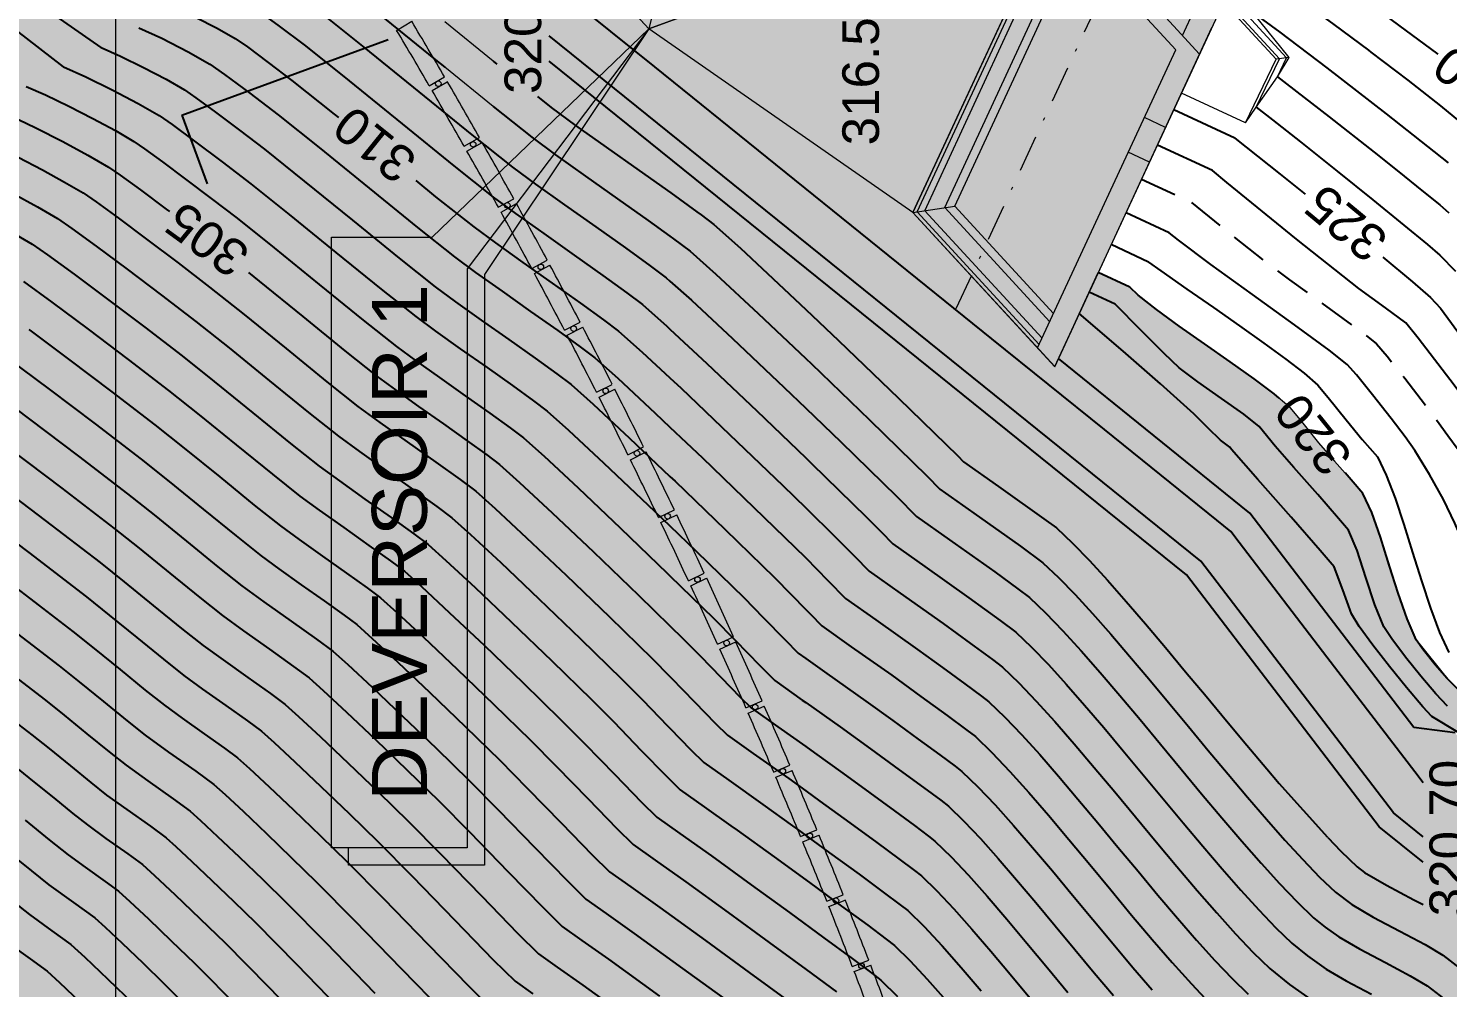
# Model space of a CAD drawing. Extents: x 62300 to 62842, y 108162 to 108787.
# Drawn here: x 62347.03 to 62395.45, y 108701.88 to 108734.6 of the extents above; entities that cross this region are included whole.
import ezdxf
from ezdxf.enums import TextEntityAlignment as Align

# ---------------------------------------------------------------- set-up
doc = ezdxf.new("R2010")
doc.units = 0
doc.header["$LTSCALE"] = 0.999985
doc.header["$MEASUREMENT"] = 0
for name, pattern in [('NASCOSTA', [9.525, 6.35, -3.175]), ('TRATTEGGIATA', [0.75, 0.5, -0.25]), ('TRATTEGGIATA2', [0.375, 0.25, -0.125]), ('TRATTOPUNTO2', [0.5, 0.25, -0.125, 0, -0.125])]:
    doc.linetypes.add(name, pattern=pattern)
for name, color, linetype in [('colore lago', 131, 'Continuous'), ('coordinate', 2, 'Continuous'), ('curve livello 1m', 2, 'Continuous'), ('curve livello 5m', 7, 'Continuous'), ('curve livello di scavo 1 m', 2, 'Continuous'), ('LIN010CO', 2, 'Continuous'), ('LIN010TR', 2, 'NASCOSTA'), ('LIN018CO', 6, 'Continuous'), ('LIN025CO', 7, 'Continuous'), ('LIN035CO', 1, 'Continuous'), ('LIN07CO', 4, 'Continuous'), ('LINCOLO-ROSSO-025', 10, 'Continuous'), ('TEXT035', 1, 'Continuous'), ('TEXT050', 3, 'Continuous'), ('TRATTCOLO-32', 255, 'Continuous')]:
    doc.layers.add(name, color=color, linetype=linetype)
doc.layers.add('Colori bordi', color=5, linetype='Continuous', plot=False)
doc.styles.add('ARIAL', font='arial.ttf')

# ---------------------------------------------------------------- blocks, each defined once
blk = doc.blocks.new('quote')
at = {"layer": 'LIN018CO'}
for p, q in [((0.0007, 0.0007), (-0.0007, -0.0007)), ((0.0007, -0.0007), (-0.0007, 0.0007))]:
    blk.add_line(p, q, dxfattribs=at)
at = {"layer": 'LIN035CO'}
for p, q in [((-0.0133, 0.0133), (-0.1061, 0.1061)), ((0.1061, 0.1061), (0.0133, 0.0133)), ((-0.0133, -0.0133), (-0.1061, -0.1061)), ((0.1061, -0.1061), (0.0133, -0.0133))]:
    blk.add_line(p, q, dxfattribs=at)
at = {"layer": 'TEXT035', "style": 'ARIAL'}
blk.add_attdef('VALORE', text='', height=0.25, dxfattribs=at).set_placement((0, 0.3299), align=Align.CENTER)
blk = doc.blocks.new('SEZ1')
at = {"layer": 'LIN07CO'}
for q in [(-0.5, 1.5), (0, 0)]:
    blk.add_line((0, 1.5), q, dxfattribs=at)
at = {"layer": 'TEXT050', "style": 'ARIAL'}
blk.add_attdef('NOME_SEZIONE', text='', height=0.4, dxfattribs=at).set_placement((-0.25, 1.1667), align=Align.MIDDLE)
blk = doc.blocks.new('CONTORNO')
at = {"layer": 'Colori bordi', "lineweight": 0, "ltscale": 2, "flags": 128}
blk.add_lwpolyline([(-69.079, 126.141), (-85.83, 120.005), (-86.105, 120.756), (-102.99, 114.571), (-98.153, 109.314), (-85.2, 114.059), (-84.427, 113.219), (-89.144, 103.05), (-84.307, 97.793), (-77.785, 111.855), (-78.51, 112.191), (-77.184, 115.052, -0.198912), (-74.368, 117.643), (-67.474, 120.163, -0.281645)], format="xyb", dxfattribs=at)
blk = doc.blocks.new('barrageflott')
at = {"layer": 'TRATTCOLO-32'}
h = blk.add_hatch(color=256, dxfattribs=at)
h.paths.add_polyline_path([(-40.677, 110.423), (-41.157, 110.064, -0.002639), (-39.854, 108.3), (-39.369, 108.655, 0.002639)])
h.paths.add_polyline_path([(-39.257, 108.501), (-39.742, 108.147, -0.002639), (-38.458, 106.369), (-37.97, 106.717, 0.002639)])
h.paths.add_polyline_path([(-37.86, 106.563), (-38.348, 106.214, -0.002639), (-37.085, 104.422), (-36.593, 104.764, 0.002639)])
h.paths.add_polyline_path([(-36.484, 104.608), (-36.977, 104.266, -0.002639), (-35.735, 102.459), (-35.238, 102.796, 0.002639)])
h.paths.add_polyline_path([(-35.131, 102.639), (-35.628, 102.302, -0.002639), (-34.406, 100.48), (-33.906, 100.812, 0.002639)])
h.paths.add_polyline_path([(-33.801, 100.653), (-34.302, 100.322, -0.002639), (-33.101, 98.487), (-32.597, 98.813, 0.002639)])
h.paths.add_polyline_path([(-32.494, 98.653), (-32.998, 98.328, -0.002639), (-31.819, 96.479), (-31.311, 96.799, 0.002639)])
h.paths.add_polyline_path([(-31.21, 96.638), (-31.718, 96.318, -0.002639), (-30.56, 94.456), (-30.048, 94.77, 0.002639)])
h.paths.add_polyline_path([(-29.949, 94.608), (-30.46, 94.294, -0.002639), (-29.324, 92.419), (-28.809, 92.727, 0.002639)])
h.paths.add_polyline_path([(-28.711, 92.564), (-29.226, 92.256, -0.002639), (-28.111, 90.367), (-27.593, 90.67, 0.002639)])
h.paths.add_polyline_path([(-27.497, 90.505), (-28.016, 90.203, -0.002639), (-26.922, 88.302), (-26.401, 88.599, 0.002639)])
h.paths.add_polyline_path([(-26.307, 88.433), (-26.829, 88.137, -0.002639), (-25.757, 86.224), (-25.232, 86.514, 0.002639)])
h.paths.add_polyline_path([(-25.14, 86.348), (-25.665, 86.058, -0.002639), (-24.616, 84.132), (-24.088, 84.416, 0.002639)])
h.paths.add_polyline_path([(-23.998, 84.249), (-24.526, 83.965, -0.002639), (-23.499, 82.027), (-22.967, 82.306, 0.002639)])
h.paths.add_polyline_path([(-22.879, 82.137), (-23.411, 81.859, -0.002639), (-22.406, 79.91), (-21.871, 80.182, 0.002639)])
h.paths.add_polyline_path([(-21.785, 80.013), (-22.32, 79.741, -0.002639), (-21.337, 77.78), (-20.799, 78.046, 0.002639)])
h.paths.add_polyline_path([(-20.715, 77.876), (-21.253, 77.61, -0.002639), (-20.293, 75.639), (-19.752, 75.898, 0.002639)])
h.paths.add_polyline_path([(-19.67, 75.727), (-20.211, 75.468, -0.002639), (-19.274, 73.485), (-18.73, 73.738, 0.002639)])
h.paths.add_polyline_path([(-16.684, 69.21), (-17.233, 68.969, -0.002639), (-16.365, 66.956), (-15.812, 67.19, 0.002639)])
h.paths.add_polyline_path([(-17.654, 71.394), (-18.201, 71.147, -0.002639), (-17.309, 69.143), (-16.76, 69.384, 0.002639)])
h.paths.add_polyline_path([(-18.65, 73.566), (-19.194, 73.313, -0.002639), (-18.279, 71.32), (-17.732, 71.567, 0.002639)])
h = blk.add_hatch(color=256, dxfattribs=at)
h.paths.add_polyline_path([(-4.689, 33.162, 0.002639), (-5.201, 35.3), (-5.784, 35.158, -0.002639), (-5.273, 33.025)])
h.paths.add_polyline_path([(-5.247, 35.485, 0.002639), (-5.784, 37.618), (-6.365, 37.468, -0.002639), (-5.829, 35.342)])
h.paths.add_polyline_path([(-5.831, 37.802, 0.002639), (-6.393, 39.929), (-6.972, 39.773, -0.002639), (-6.412, 37.652)])
h.paths.add_polyline_path([(-6.442, 40.112, 0.002639), (-7.028, 42.232), (-7.606, 42.07, -0.002639), (-7.022, 39.956)])
h.paths.add_polyline_path([(-7.08, 42.415, 0.002639), (-7.69, 44.529), (-8.266, 44.359, -0.002639), (-7.657, 42.252)])
h.paths.add_polyline_path([(-7.744, 44.711, 0.002639), (-8.378, 46.817), (-8.952, 46.641, -0.002639), (-8.319, 44.541)])
h.paths.add_polyline_path([(-8.434, 46.999, 0.002639), (-9.092, 49.097), (-9.664, 48.915, -0.002639), (-9.007, 46.822)])
h.paths.add_polyline_path([(-9.15, 49.279, 0.002639), (-9.833, 51.37), (-10.402, 51.18, -0.002639), (-9.722, 49.095)])
h.paths.add_polyline_path([(-9.893, 51.55, 0.002639), (-10.599, 53.633), (-11.166, 53.437, -0.002639), (-10.462, 51.36)])
h.paths.add_polyline_path([(-10.661, 53.813, 0.002639), (-11.392, 55.887), (-11.956, 55.685, -0.002639), (-11.228, 53.616)])
h.paths.add_polyline_path([(-11.456, 56.066, 0.002639), (-12.21, 58.133), (-12.772, 57.924, -0.002639), (-12.02, 55.864)])
h.paths.add_polyline_path([(-12.276, 58.311, 0.002639), (-13.053, 60.368), (-13.614, 60.153, -0.002639), (-12.838, 58.102)])
h.paths.add_polyline_path([(-13.122, 60.546, 0.002639), (-13.923, 62.594), (-14.481, 62.373, -0.002639), (-13.682, 60.33)])
h.paths.add_polyline_path([(-13.993, 62.771, 0.002639), (-14.818, 64.81), (-15.373, 64.582, -0.002639), (-14.551, 62.549)])
h.paths.add_polyline_path([(-14.89, 64.986, 0.002639), (-15.738, 67.015), (-16.29, 66.781, -0.002639), (-15.445, 64.758)])
at = {"layer": 'LINCOLO-ROSSO-025', "lineweight": 0}
for p, q in [((-29.226, 92.256), (-28.711, 92.564)), ((-28.111, 90.367), (-27.593, 90.67)), ((-28.016, 90.203), (-27.497, 90.505)), ((-26.922, 88.302), (-26.401, 88.599)), ((-26.829, 88.137), (-26.307, 88.433)), ((-25.757, 86.224), (-25.232, 86.514)), ((-25.665, 86.058), (-25.14, 86.348)), ((-24.616, 84.132), (-24.088, 84.416)), ((-24.526, 83.965), (-23.998, 84.249)), ((-23.499, 82.027), (-22.967, 82.306)), ((-23.411, 81.859), (-22.879, 82.137)), ((-22.406, 79.91), (-21.871, 80.182)), ((-22.32, 79.741), (-21.785, 80.013)), ((-21.337, 77.78), (-20.799, 78.046)), ((-21.253, 77.61), (-20.715, 77.876)), ((-20.293, 75.639), (-19.752, 75.898)), ((-20.211, 75.468), (-19.67, 75.727)), ((-19.274, 73.485), (-18.73, 73.738)), ((-19.194, 73.313), (-18.65, 73.566)), ((-18.279, 71.32), (-17.732, 71.567)), ((-18.201, 71.147), (-17.654, 71.394)), ((-17.309, 69.143), (-16.76, 69.384)), ((-17.233, 68.969), (-16.684, 69.21)), ((-16.365, 66.956), (-15.812, 67.19)), ((-16.29, 66.781), (-15.738, 67.015)), ((-15.445, 64.758), (-14.89, 64.986)), ((-15.373, 64.582), (-14.818, 64.81)), ((-14.551, 62.549), (-13.993, 62.771)), ((-14.481, 62.373), (-13.923, 62.594)), ((-13.682, 60.33), (-13.122, 60.546)), ((-13.614, 60.153), (-13.053, 60.368))]:
    blk.add_line(p, q, dxfattribs=at)
for centre in [(-27.804, 90.436), (-26.615, 88.368), (-25.449, 86.286), (-24.307, 84.191), (-23.189, 82.082), (-22.095, 79.962), (-21.026, 77.828), (-19.982, 75.683), (-18.962, 73.526), (-17.967, 71.357), (-16.996, 69.177), (-16.051, 66.986), (-15.131, 64.784), (-14.237, 62.572), (-13.368, 60.349)]:
    blk.add_circle(centre, 0.095, dxfattribs=at)
for radius, start, end in [(208.344, 30.25938, 30.86425), (207.744, 30.25938, 30.86425), (207.744, 29.60221, 30.20708), (208.344, 29.60221, 30.20708), (207.744, 28.94503, 29.54991), (208.344, 28.94503, 29.54991), (208.344, 28.28786, 28.89273), (207.744, 28.28786, 28.89273), (208.344, 27.63069, 28.23556), (207.744, 27.63069, 28.23556), (207.744, 26.97352, 27.57839), (208.344, 26.97352, 27.57839), (208.344, 26.31634, 26.92121), (207.744, 26.31634, 26.92121), (207.744, 25.65917, 26.26404), (208.344, 25.65917, 26.26404), (208.344, 25.002, 25.60687), (207.744, 25.002, 25.60687), (207.744, 24.34482, 24.94969), (208.344, 24.34482, 24.94969), (208.344, 23.68765, 24.29252), (207.744, 23.68765, 24.29252), (207.744, 23.03048, 23.63535), (208.344, 23.03048, 23.63535), (208.344, 22.3733, 22.97817), (207.744, 22.3733, 22.97817), (207.744, 21.71613, 22.321), (208.344, 21.71613, 22.321), (208.344, 21.05896, 21.66383), (207.744, 21.05896, 21.66383), (207.744, 20.40178, 21.00665), (208.344, 20.40178, 21.00665)]:
    blk.add_arc((-207.55, -14.318), radius, start, end, dxfattribs=at)

msp = doc.modelspace()

# ---------------------------------------------------------------- hatches: boundary and pattern name
at = {"layer": 'colore lago', "linetype": 'Continuous', "lineweight": 0}
msp.add_hatch(color=256, dxfattribs=at).paths.add_polyline_path([(62395.432, 108712.426), (62396.026, 108711.854), (62396.545, 108710.804), (62395.703, 108710.571), (62400.102, 108704.942), (62413.395, 108708.628), (62414.097, 108707.729), (62408.577, 108697.972), (62412.975, 108692.343), (62413.775, 108693.757), (62413.775, 108692.195), (62414.821, 108690.222), (62415.316, 108689.288), (62415.726, 108688.514), (62415.989, 108688.018), (62416.308, 108687.414), (62417.091, 108686.877), (62417.986, 108686.309), (62418.762, 108685.857), (62419.277, 108685.61), (62419.98, 108685.523), (62420.747, 108685.436), (62421.269, 108685.254), (62422.042, 108684.935), (62422.834, 108684.575), (62423.302, 108684.318), (62424.281, 108683.305), (62425.656, 108681.875), (62426.449, 108681.066), (62427.156, 108680.351), (62427.673, 108679.833), (62427.895, 108679.62), (62428.432, 108679.384), (62429.04, 108678.92), (62429.869, 108678.212), (62430.484, 108677.629), (62430.843, 108677.243), (62431.218, 108676.364), (62431.557, 108675.296), (62431.913, 108674.527), (62432.355, 108674.247), (62432.858, 108673.942), (62433.455, 108673.231), (62434.097, 108672.326), (62434.701, 108671.601), (62435.197, 108671.28), (62435.685, 108671.01), (62436.144, 108670.755), (62436.707, 108670.388), (62437.492, 108669.855), (62438.358, 108669.253), (62439.162, 108668.678), (62440.078, 108667.996), (62441.13, 108667.19), (62442.002, 108666.501), (62442.908, 108665.758), (62443.789, 108665.021), (62444.562, 108664.359), (62445.144, 108663.844), (62445.453, 108663.547), (62446.014, 108662.665), (62446.501, 108661.941), (62447.153, 108661.7), (62448.876, 108661.081), (62447.183, 108652.749), (62446.943, 108651.566), (62441.595, 108652.495), (62436.09, 108653.04), (62430.527, 108653.236), (62424.984, 108653.069), (62419.433, 108652.547), (62413.953, 108651.637), (62408.529, 108650.359), (62403.21, 108648.764), (62398.021, 108646.797), (62392.955, 108644.487), (62388.067, 108641.873), (62383.347, 108638.914), (62379.143, 108635.919), (62374.987, 108632.528), (62370.912, 108628.752), (62367.864, 108625.55), (62364.577, 108621.72), (62361.992, 108618.302), (62358.884, 108613.699), (62356.087, 108608.883), (62353.615, 108603.924), (62351.491, 108598.79), (62349.698, 108593.52), (62348.257, 108588.148), (62347.162, 108582.699), (62346.433, 108577.206), (62346.076, 108571.827), (62346.067, 108566.27), (62346.414, 108560.708), (62347.156, 108555.214), (62348.241, 108549.757), (62349.108, 108546.543), (62347.868, 108543.897), (62343.805, 108542.34), (62343.071, 108542.931), (62342.215, 108543.399), (62341.494, 108543.605), (62340.731, 108543.397), (62339.788, 108542.895), (62338.814, 108542.367), (62337.958, 108542.081), (62337.463, 108542.167), (62336.538, 108542.374), (62334.253, 108542.969), (62331.322, 108543.785), (62328.139, 108544.685), (62325.098, 108545.533), (62322.593, 108546.195), (62321.848, 108546.361), (62320.984, 108546.545), (62320.474, 108546.666), (62319.859, 108546.963), (62319.103, 108547.335), (62317.961, 108547.824), (62316.581, 108548.386), (62315.066, 108548.989), (62313.523, 108549.599), (62312.055, 108550.183), (62310.769, 108550.711), (62309.769, 108551.147), (62309.112, 108551.475), (62308.074, 108552.131), (62305.134, 108553.829), (62301.974, 108555.846), (62300, 108557.145), (62300, 108746.101), (62331.882, 108763.679), (62334.507, 108761.512), (62338.392, 108758.6), (62343.084, 108755.721), (62348.103, 108752.427), (62352.959, 108748.821), (62356.982, 108746.672), (62363.411, 108741.712), (62364.524, 108741.192), (62365.637, 108740.673), (62364.74, 108740.344), (62363.36, 108739.839), (62368.197, 108734.582), (62381.151, 108739.327), (62381.923, 108738.487), (62377.207, 108728.317), (62382.044, 108723.06), (62383.531, 108726.268), (62384.61, 108725.772), (62384.891, 108725.5), (62385.513, 108725.007), (62386.29, 108724.44), (62387.153, 108723.834), (62388.028, 108723.224), (62388.845, 108722.646), (62389.533, 108722.136), (62390.019, 108721.728), (62390.461, 108721.189), (62391.046, 108720.467), (62391.593, 108719.84), (62392.228, 108719.121), (62392.561, 108718.731), (62392.862, 108718.087), (62393.16, 108717.245), (62393.758, 108715.335), (62394.064, 108714.455), (62394.378, 108713.747)])
at = {"layer": 'LIN018CO', "linetype": 'Continuous', "lineweight": 0}
msp.add_hatch(color=256, dxfattribs=at).paths.add_polyline_path([(62362.588, 108726.2), (62368.197, 108734.582), (62362.005, 108726.396), (62362.005, 108706.646), (62357.953, 108706.646), (62357.953, 108706.063), (62362.588, 108706.063)])
at = {"layer": 'LINCOLO-ROSSO-025', "linetype": 'Continuous', "lineweight": 0}
msp.add_hatch(color=256, dxfattribs=at).paths.add_polyline_path([(62414.455, 108753.368, 0.119368), (62397.272, 108751.409), (62380.52, 108745.273), (62380.245, 108746.024), (62363.36, 108739.839), (62368.197, 108734.582), (62381.151, 108739.327), (62381.923, 108738.487), (62377.207, 108728.317), (62382.044, 108723.06), (62388.566, 108737.123), (62387.84, 108737.459), (62389.167, 108740.32, -0.199261), (62391.989, 108742.913), (62398.877, 108745.431, -0.122973), (62413.579, 108747.269)])
at = {"layer": 'TRATTCOLO-32', "linetype": 'Continuous', "lineweight": 0}
msp.add_hatch(color=256, dxfattribs=at).paths.add_polyline_path([(62362.005, 108726.396), (62368.197, 108734.582), (62360.81, 108727.482), (62357.37, 108727.482), (62357.37, 108706.646), (62362.005, 108706.646)])

# ---------------------------------------------------------------- linework, layer by layer
at = {"layer": 'Colori bordi', "linetype": 'Continuous', "lineweight": 0, "flags": 128}
for points in [[(62363.36, 108739.839), (62368.197, 108734.582), (62381.151, 108739.327)], [(62381.923, 108738.487), (62377.207, 108728.317), (62382.044, 108723.06), (62383.531, 108726.268), (62384.61, 108725.772), (62384.891, 108725.5), (62385.513, 108725.007), (62386.29, 108724.44), (62387.153, 108723.834), (62388.028, 108723.224), (62388.845, 108722.646), (62389.533, 108722.136), (62390.019, 108721.728), (62390.019, 108721.728), (62390.461, 108721.189), (62391.046, 108720.467), (62391.593, 108719.84), (62392.228, 108719.121), (62392.561, 108718.731), (62392.862, 108718.087), (62393.16, 108717.245), (62393.758, 108715.335), (62394.064, 108714.455), (62394.378, 108713.747), (62395.432, 108712.426), (62396.026, 108711.854)]]:
    msp.add_lwpolyline(points, dxfattribs=at)
at = {"layer": 'coordinate', "linetype": 'Continuous', "lineweight": 0}
msp.add_line((62350, 108778.484), (62350, 108403.974), dxfattribs=at)
at = {"layer": 'curve livello 1m', "linetype": 'Continuous', "lineweight": 0}
for p, q in [((62362.886, 108733.485), (62361.235, 108734.827)), ((62362.886, 108731.932), (62361.235, 108733.272))]:
    msp.add_line(p, q, dxfattribs=at)
at = {"layer": 'curve livello 1m'}
for p, q in [((62387.425, 108729.748), (62385.549, 108730.618)), ((62385.951, 108727.622), (62384.477, 108728.306)), ((62385.249, 108726.63), (62383.974, 108727.222)), ((62384.105, 108725.188), (62383.221, 108725.598)), ((62394.299, 108710.759), (62388.704, 108718.068)), ((62395.703, 108710.571), (62394.299, 108710.759)), ((62395.799, 108710.597), (62394.909, 108711.129)), ((62391.357, 108707.004), (62389.706, 108708.842))]:
    msp.add_line(p, q, dxfattribs=at)
at = {"layer": 'curve livello 1m', "flags": 128}
for points in [[(62349.518, 108733.95), (62346.441, 108736.096), (62342.931, 108738.784), (62338.599, 108741.621), (62332.774, 108745.429), (62327.995, 108748.266), (62323.216, 108751.252), (62321.05, 108753.193), (62317.591, 108755.8)], [(62348.236, 108733.285), (62343.827, 108736.693), (62340.616, 108738.485), (62336.658, 108740.949), (62331.804, 108744.159), (62325.755, 108748.116), (62321.498, 108750.655), (62318.585, 108753.119), (62316.074, 108754.964)], [(62386.579, 108737.858), (62386.872, 108737.691), (62389.034, 108736.48), (62389.728, 108736.035), (62390.43, 108735.557), (62390.43, 108735.557), (62391.566, 108734.732), (62392.745, 108733.851)], [(62355.93, 108737.277), (62356.69, 108736.889), (62357.418, 108736.347), (62359.004, 108735.086), (62360.919, 108733.528), (62361.235, 108733.272)], [(62354.647, 108736.612), (62355.245, 108736.33), (62355.824, 108736.012), (62355.824, 108736.012), (62356.259, 108735.698), (62356.952, 108735.173), (62356.952, 108735.173), (62358.492, 108733.947), (62360.353, 108732.434), (62362.162, 108730.963), (62363.55, 108729.865), (62363.55, 108729.865), (62364.335, 108729.286), (62365.323, 108728.581), (62366.388, 108727.829), (62367.405, 108727.11), (62368.248, 108726.504), (62368.793, 108726.089), (62368.793, 108726.089), (62368.917, 108725.978)], [(62353.365, 108735.946), (62354.174, 108735.565), (62354.958, 108735.134), (62354.958, 108735.134), (62355.547, 108734.709), (62356.485, 108733.998), (62356.485, 108733.998), (62357.98, 108732.808), (62359.787, 108731.339), (62361.544, 108729.911), (62362.89, 108728.846), (62362.89, 108728.846), (62363.653, 108728.283), (62364.612, 108727.599), (62365.646, 108726.869), (62366.633, 108726.171), (62367.452, 108725.582), (62367.98, 108725.179), (62367.98, 108725.179), (62368.812, 108724.44), (62368.917, 108724.342)], [(62388.807, 108735.141), (62388.843, 108735.119), (62388.843, 108735.119), (62389.723, 108734.475), (62391.328, 108733.251), (62393.347, 108731.685), (62395.471, 108730.018)], [(62350.8, 108734.615), (62351.581, 108734.26), (62352.479, 108733.802), (62353.226, 108733.378), (62353.226, 108733.378), (62353.722, 108733.028), (62354.583, 108732.388), (62355.551, 108731.649), (62355.551, 108731.649), (62356.956, 108730.531), (62358.654, 108729.15), (62360.306, 108727.808), (62361.572, 108726.806), (62361.572, 108726.806), (62362.289, 108726.278), (62363.19, 108725.634), (62364.162, 108724.948), (62365.09, 108724.292), (62365.859, 108723.738), (62366.356, 108723.36), (62366.356, 108723.36), (62367.137, 108722.665), (62368.417, 108721.474), (62368.917, 108721)], [(62349.518, 108733.95), (62350.179, 108733.655), (62350.962, 108733.27), (62351.733, 108732.863), (62352.36, 108732.501), (62352.36, 108732.501), (62352.744, 108732.234), (62353.411, 108731.744), (62354.233, 108731.126), (62355.084, 108730.475), (62355.084, 108730.475), (62356.444, 108729.392), (62358.088, 108728.055), (62359.687, 108726.756), (62360.912, 108725.786), (62360.912, 108725.786), (62361.606, 108725.275), (62362.479, 108724.652), (62363.42, 108723.988), (62364.318, 108723.353), (62365.063, 108722.817), (62365.544, 108722.45), (62365.544, 108722.45), (62366.3, 108721.778), (62367.539, 108720.625), (62368.917, 108719.318)], [(62362.886, 108733.485), (62363.011, 108733.383)], [(62392.745, 108733.851), (62392.83, 108733.788), (62394.088, 108732.827), (62395.204, 108731.952), (62396.045, 108731.267)], [(62348.236, 108733.285), (62348.994, 108732.947), (62349.891, 108732.505), (62350.775, 108732.038), (62351.494, 108731.623), (62351.494, 108731.623), (62351.934, 108731.317), (62352.699, 108730.755), (62353.642, 108730.046), (62354.617, 108729.3), (62354.617, 108729.3), (62355.933, 108728.253), (62357.522, 108726.96), (62359.068, 108725.704), (62360.253, 108724.767), (62360.253, 108724.767), (62360.924, 108724.272), (62361.768, 108723.67), (62362.678, 108723.027), (62363.546, 108722.413), (62364.266, 108721.895), (62364.731, 108721.541), (62364.731, 108721.541), (62365.463, 108720.89), (62366.661, 108719.775), (62368.166, 108718.349), (62368.917, 108717.627)], [(62389.641, 108732.947), (62389.947, 108732.713), (62391.41, 108731.579), (62392.948, 108730.372), (62392.948, 108730.372), (62393.785, 108729.706), (62394.568, 108729.074), (62395.178, 108728.575), (62395.494, 108728.305)], [(62346.954, 108732.619), (62347.619, 108732.327), (62348.407, 108731.948), (62349.23, 108731.528), (62350, 108731.112), (62350.628, 108730.745), (62350.628, 108730.745), (62350.99, 108730.496), (62351.608, 108730.046), (62352.397, 108729.46), (62353.273, 108728.798), (62354.15, 108728.125), (62354.15, 108728.125), (62355.421, 108727.114), (62356.956, 108725.866), (62358.449, 108724.652), (62359.594, 108723.747), (62359.594, 108723.747), (62360.242, 108723.269), (62361.057, 108722.687), (62361.936, 108722.067), (62362.774, 108721.474), (62363.47, 108720.973), (62363.919, 108720.631), (62363.919, 108720.631), (62364.625, 108720.003), (62365.783, 108718.926), (62367.236, 108717.548), (62368.829, 108716.017), (62368.917, 108715.932)], [(62364.406, 108732.27), (62364.868, 108731.905), (62364.868, 108731.905), (62365.7, 108731.292), (62366.746, 108730.546), (62367.873, 108729.75), (62368.949, 108728.989), (62369.841, 108728.347), (62369.98, 108728.241)], [(62362.886, 108731.932), (62364.209, 108730.885), (62364.209, 108730.885), (62365.018, 108730.289), (62366.034, 108729.563), (62367.131, 108728.79), (62368.177, 108728.05), (62368.917, 108727.517)], [(62388.914, 108731.906), (62389.472, 108731.474), (62390.425, 108730.726), (62390.425, 108730.726), (62391.677, 108729.731), (62392.893, 108728.754), (62393.958, 108727.889), (62394.759, 108727.228), (62395.181, 108726.865), (62395.181, 108726.865), (62395.717, 108726.316)], [(62346.679, 108730.21), (62347.509, 108729.777), (62348.269, 108729.359), (62348.896, 108728.99), (62348.896, 108728.99), (62349.34, 108728.684), (62350.098, 108728.133), (62351.066, 108727.413), (62352.14, 108726.602), (62353.216, 108725.776), (62353.216, 108725.776), (62354.397, 108724.837), (62355.824, 108723.676), (62357.211, 108722.549), (62358.275, 108721.707), (62358.275, 108721.707), (62359.019, 108721.161), (62359.96, 108720.493), (62360.93, 108719.809), (62361.763, 108719.213), (62362.295, 108718.812), (62362.295, 108718.812), (62362.951, 108718.228), (62364.027, 108717.227), (62365.377, 108715.947), (62366.857, 108714.524), (62368.323, 108713.097), (62368.323, 108713.097), (62368.917, 108712.496)], [(62399.518, 108716.902), (62399.507, 108716.92), (62399.015, 108717.766), (62398.677, 108718.319), (62397.988, 108719.304), (62396.921, 108720.763), (62395.673, 108722.43), (62394.443, 108724.036), (62394.024, 108724.551), (62393.328, 108725.067), (62392.422, 108725.73), (62390.297, 108727.408), (62387.915, 108729.339), (62387.425, 108729.748)], [(62346.515, 108728.972), (62347.345, 108728.516), (62348.03, 108728.112), (62348.03, 108728.112), (62348.515, 108727.778), (62349.343, 108727.176), (62350.401, 108726.389), (62351.574, 108725.503), (62352.749, 108724.602), (62352.749, 108724.602), (62353.885, 108723.698), (62355.258, 108722.582), (62356.592, 108721.497), (62357.616, 108720.688), (62357.616, 108720.688), (62358.332, 108720.162), (62359.236, 108719.519), (62360.169, 108718.861), (62360.971, 108718.288), (62361.482, 108717.902), (62361.482, 108717.902), (62362.114, 108717.341), (62363.149, 108716.378), (62364.447, 108715.146), (62365.871, 108713.778), (62367.281, 108712.404), (62367.281, 108712.404), (62367.983, 108711.696), (62368.851, 108710.801), (62368.917, 108710.733)], [(62369.98, 108728.241), (62370.417, 108727.908), (62370.417, 108727.908), (62371.323, 108727.102), (62372.808, 108725.721), (62373.552, 108725.015)], [(62346.421, 108727.672), (62347.163, 108727.234), (62347.163, 108727.234), (62347.69, 108726.872), (62348.589, 108726.219), (62349.735, 108725.366), (62351.007, 108724.405), (62352.282, 108723.427), (62352.282, 108723.427), (62353.373, 108722.559), (62354.692, 108721.487), (62355.974, 108720.445), (62356.956, 108719.668), (62356.956, 108719.668), (62357.644, 108719.163), (62358.513, 108718.546), (62359.409, 108717.913), (62360.179, 108717.363), (62360.67, 108716.993), (62360.67, 108716.993), (62361.277, 108716.453), (62362.27, 108715.529), (62363.518, 108714.346), (62364.886, 108713.031), (62366.24, 108711.712), (62366.24, 108711.712), (62367, 108710.943), (62367.942, 108709.973), (62368.791, 108709.102), (62368.917, 108708.977)], [(62396.416, 108716.042), (62396.135, 108716.7), (62395.69, 108717.718), (62395.307, 108718.531), (62394.833, 108719.384), (62394.335, 108720.199), (62394, 108720.666), (62393.527, 108721.291), (62392.891, 108722.096), (62392.334, 108722.781), (62392.022, 108723.139), (62391.403, 108723.624), (62390.228, 108724.482), (62388.787, 108725.522), (62387.371, 108726.549), (62386.269, 108727.371), (62385.951, 108727.622)], [(62368.917, 108727.517), (62369.045, 108727.425), (62369.605, 108726.998), (62369.605, 108726.998), (62370.486, 108726.215), (62371.93, 108724.871), (62373.552, 108723.334)], [(62385.249, 108726.63), (62385.666, 108726.33), (62386.552, 108725.707), (62387.457, 108725.077), (62388.346, 108724.456), (62389.183, 108723.864), (62389.931, 108723.318), (62390.556, 108722.835), (62391.021, 108722.433), (62391.021, 108722.433), (62391.372, 108722.011), (62391.989, 108721.243), (62392.528, 108720.582), (62392.528, 108720.582), (62393.052, 108719.982), (62393.355, 108719.365), (62393.655, 108718.581), (62393.954, 108717.683), (62394.253, 108716.722), (62394.554, 108715.751), (62394.859, 108714.824), (62395.169, 108713.992), (62395.485, 108713.308)], [(62346.865, 108725.966), (62347.834, 108725.262), (62349.07, 108724.343), (62350.441, 108723.307), (62351.815, 108722.253), (62351.815, 108722.253), (62352.862, 108721.42), (62354.125, 108720.392), (62355.355, 108719.394), (62356.297, 108718.648), (62356.297, 108718.648), (62356.956, 108718.164), (62357.789, 108717.572), (62358.649, 108716.966), (62359.387, 108716.438), (62359.858, 108716.083), (62359.858, 108716.083), (62360.439, 108715.566), (62361.392, 108714.679), (62362.588, 108713.545), (62363.9, 108712.285), (62365.198, 108711.02), (62365.198, 108711.02), (62366.018, 108710.191), (62367.033, 108709.146), (62367.948, 108708.206), (62368.466, 108707.695), (62368.466, 108707.695), (62369.253, 108707.136), (62370.334, 108706.371), (62371.689, 108705.391), (62372.994, 108704.442), (62374.17, 108703.583), (62375.135, 108702.873), (62375.81, 108702.37), (62376.114, 108702.133), (62376.114, 108702.133), (62376.683, 108701.575)], [(62368.917, 108725.978), (62369.649, 108725.327), (62371.052, 108724.022), (62372.813, 108722.352), (62373.552, 108721.642)], [(62373.552, 108725.015), (62374.672, 108723.953), (62376.715, 108721.99), (62378.738, 108720.019), (62378.738, 108720.019), (62378.935, 108719.818), (62380.123, 108718.974), (62381.754, 108717.819), (62381.754, 108717.819), (62382.106, 108717.562), (62382.648, 108717.043), (62383.229, 108716.445), (62383.841, 108715.779), (62384.481, 108715.056), (62385.143, 108714.287), (62385.822, 108713.484), (62386.511, 108712.657), (62387.207, 108711.818), (62387.904, 108710.978), (62388.596, 108710.148), (62389.279, 108709.339), (62389.706, 108708.842)], [(62394.909, 108711.129), (62394.607, 108711.462), (62394.043, 108712.115), (62393.464, 108712.831), (62392.899, 108713.567), (62392.436, 108714.204), (62392.164, 108714.625), (62391.868, 108715.446), (62391.579, 108716.229), (62391.104, 108716.795), (62390.108, 108717.925), (62388.973, 108719.209), (62388.081, 108720.237), (62388.017, 108720.316), (62387.697, 108720.551), (62387.275, 108720.967), (62386.79, 108721.448), (62385.658, 108722.472), (62384.379, 108723.595), (62382.884, 108724.872)], [(62395.443, 108711.484), (62395.051, 108711.907), (62394.53, 108712.504), (62394.012, 108713.151), (62393.546, 108713.774), (62393.271, 108714.186), (62392.962, 108714.934), (62392.663, 108715.871), (62392.367, 108716.789), (62392.07, 108717.48), (62391.73, 108717.886), (62391.016, 108718.696), (62390.203, 108719.616), (62389.564, 108720.352), (62389.018, 108721.022), (62388.494, 108721.438), (62387.729, 108721.978), (62386.929, 108722.54), (62386.294, 108723.026), (62385.778, 108723.512), (62384.978, 108724.31), (62384.105, 108725.188)], [(62368.917, 108724.342), (62370.174, 108723.173), (62371.884, 108721.551), (62373.552, 108719.948)], [(62346.324, 108723.348), (62347.739, 108722.296), (62349.308, 108721.11), (62350.882, 108719.904), (62350.882, 108719.904), (62351.838, 108719.143), (62352.993, 108718.203), (62354.117, 108717.29), (62354.978, 108716.609), (62354.978, 108716.609), (62355.581, 108716.166), (62356.343, 108715.625), (62357.128, 108715.071), (62357.803, 108714.589), (62358.233, 108714.264), (62358.233, 108714.264), (62358.765, 108713.791), (62359.636, 108712.981), (62360.729, 108711.944), (62361.928, 108710.792), (62363.115, 108709.636), (62363.115, 108709.636), (62364.053, 108708.687), (62365.216, 108707.49), (62366.263, 108706.415), (62366.855, 108705.83), (62366.855, 108705.83), (62367.581, 108705.314), (62368.577, 108704.609), (62368.577, 108704.609), (62370.128, 108703.488), (62371.622, 108702.402), (62372.967, 108701.419)], [(62373.552, 108723.334), (62373.743, 108723.153), (62375.73, 108721.243), (62377.697, 108719.326), (62377.697, 108719.326), (62378.13, 108718.886), (62379.287, 108718.063), (62380.876, 108716.939), (62380.876, 108716.939), (62381.645, 108716.375), (62382.173, 108715.87), (62382.737, 108715.289), (62383.333, 108714.641), (62383.955, 108713.938), (62384.599, 108713.19), (62385.258, 108712.409), (62385.929, 108711.605), (62386.606, 108710.789), (62387.283, 108709.972), (62387.957, 108709.165), (62388.62, 108708.378), (62389.269, 108707.623), (62389.899, 108706.91), (62390.504, 108706.25), (62391.078, 108705.654), (62391.618, 108705.133), (62391.618, 108705.133), (62392.178, 108704.712), (62392.905, 108704.29), (62393.816, 108703.808), (62394.684, 108703.347), (62395.281, 108702.987), (62395.281, 108702.987), (62395.885, 108702.523)], [(62388.704, 108718.068), (62382.171, 108723.335)], [(62345.569, 108722.391), (62347.073, 108721.273), (62348.742, 108720.012), (62350.415, 108718.729), (62350.415, 108718.729), (62351.326, 108718.004), (62352.427, 108717.108), (62353.498, 108716.238), (62354.319, 108715.589), (62354.319, 108715.589), (62355.066, 108715.044), (62355.999, 108714.384), (62356.867, 108713.768), (62357.421, 108713.354), (62357.421, 108713.354), (62357.928, 108712.904), (62358.758, 108712.131), (62359.8, 108711.143), (62360.942, 108710.045), (62362.073, 108708.943), (62362.073, 108708.943), (62363.071, 108707.935), (62364.307, 108706.662), (62365.42, 108705.519), (62366.05, 108704.898), (62366.05, 108704.898), (62366.745, 108704.404), (62367.699, 108703.729), (62367.699, 108703.729), (62369.347, 108702.537), (62370.935, 108701.382)], [(62373.552, 108721.642), (62374.744, 108720.497), (62376.655, 108718.634), (62376.655, 108718.634), (62377.325, 108717.953), (62378.45, 108717.153), (62379.997, 108716.058), (62379.997, 108716.058), (62380.785, 108715.486), (62381.184, 108715.188), (62381.184, 108715.188), (62381.732, 108714.662), (62382.321, 108714.052), (62382.943, 108713.371), (62383.594, 108712.63), (62384.266, 108711.844), (62384.955, 108711.024), (62385.653, 108710.184), (62386.356, 108709.337), (62387.056, 108708.494), (62387.748, 108707.67), (62388.426, 108706.876), (62389.084, 108706.126), (62389.715, 108705.432), (62390.314, 108704.808), (62390.874, 108704.265), (62390.874, 108704.265), (62391.267, 108703.948), (62391.74, 108703.613), (62391.74, 108703.613), (62392.447, 108703.204), (62393.332, 108702.736), (62394.175, 108702.287), (62394.755, 108701.937), (62394.755, 108701.937), (62395.342, 108701.487)], [(62368.917, 108721), (62370.025, 108719.95), (62371.786, 108718.257), (62373.531, 108716.558), (62373.531, 108716.558), (62373.552, 108716.536)], [(62346.408, 108720.249), (62348.176, 108718.914), (62349.948, 108717.555), (62349.948, 108717.555), (62350.814, 108716.865), (62351.861, 108716.014), (62352.879, 108715.187), (62353.659, 108714.569), (62353.659, 108714.569), (62354.37, 108714.051), (62355.256, 108713.424), (62356.082, 108712.838), (62356.609, 108712.445), (62356.609, 108712.445), (62357.09, 108712.016), (62357.88, 108711.282), (62358.87, 108710.343), (62359.956, 108709.299), (62361.032, 108708.251), (62361.032, 108708.251), (62362.089, 108707.183), (62363.398, 108705.835), (62364.577, 108704.623), (62365.245, 108703.965), (62365.245, 108703.965), (62365.908, 108703.493), (62366.82, 108702.848), (62366.82, 108702.848), (62368.567, 108701.585)], [(62373.552, 108719.948), (62373.758, 108719.75), (62375.614, 108717.942), (62375.614, 108717.942), (62376.122, 108717.423), (62376.519, 108717.021), (62376.519, 108717.021), (62377.614, 108716.242), (62379.119, 108715.177), (62379.119, 108715.177), (62380.183, 108714.404), (62380.723, 108714.001), (62380.723, 108714.001), (62381.255, 108713.491), (62381.827, 108712.899), (62382.431, 108712.237), (62383.062, 108711.518), (62383.715, 108710.755), (62384.384, 108709.959), (62385.062, 108709.143), (62385.744, 108708.321), (62386.424, 108707.503), (62387.096, 108706.702), (62387.754, 108705.932), (62388.392, 108705.204), (62389.005, 108704.53), (62389.587, 108703.923), (62390.131, 108703.397), (62390.131, 108703.397), (62390.663, 108702.968), (62391.303, 108702.515), (62391.303, 108702.515), (62391.989, 108702.117), (62392.848, 108701.663)], [(62345.742, 108719.226), (62347.609, 108717.815), (62349.481, 108716.38), (62349.481, 108716.38), (62350.302, 108715.726), (62351.295, 108714.919), (62352.26, 108714.135), (62353, 108713.549), (62353, 108713.549), (62353.673, 108713.058), (62354.514, 108712.463), (62355.297, 108711.908), (62355.797, 108711.535), (62355.797, 108711.535), (62356.253, 108711.129), (62357.002, 108710.433), (62357.941, 108709.542), (62358.971, 108708.552), (62359.99, 108707.559), (62359.99, 108707.559), (62361.107, 108706.431), (62362.489, 108705.007), (62363.734, 108703.728), (62364.439, 108703.033), (62364.439, 108703.033), (62365.072, 108702.583), (62365.942, 108701.967), (62365.942, 108701.967), (62367.786, 108700.634)], [(62368.917, 108719.318), (62369.095, 108719.15), (62370.8, 108717.51), (62372.489, 108715.865), (62372.489, 108715.865), (62373.058, 108715.288), (62373.552, 108714.779)], [(62368.917, 108717.627), (62369.815, 108716.764), (62371.447, 108715.173), (62371.447, 108715.173), (62372.099, 108714.511), (62372.849, 108713.739), (62373.298, 108713.291), (62373.298, 108713.291), (62373.552, 108713.11)], [(62373.552, 108716.536), (62374.305, 108715.767), (62374.909, 108715.156), (62374.909, 108715.156), (62375.942, 108714.421), (62377.362, 108713.416), (62377.362, 108713.416), (62378.214, 108712.799), (62378.981, 108712.24), (62379.548, 108711.821), (62379.802, 108711.628), (62379.802, 108711.628), (62380.339, 108711.11), (62380.918, 108710.506), (62381.532, 108709.829), (62382.174, 108709.092), (62382.837, 108708.312), (62383.515, 108707.501), (62384.2, 108706.675), (62384.886, 108705.848), (62385.567, 108705.033), (62386.235, 108704.246), (62386.883, 108703.501), (62387.505, 108702.812), (62388.095, 108702.194), (62388.644, 108701.66)], [(62346.477, 108715.619), (62348.547, 108714.031), (62348.547, 108714.031), (62349.279, 108713.449), (62350.163, 108712.73), (62351.022, 108712.031), (62351.681, 108711.51), (62351.681, 108711.51), (62352.281, 108711.072), (62353.03, 108710.543), (62353.727, 108710.048), (62354.172, 108709.716), (62354.172, 108709.716), (62354.579, 108709.354), (62355.245, 108708.734), (62356.082, 108707.941), (62356.999, 108707.059), (62357.907, 108706.175), (62357.907, 108706.175), (62359.142, 108704.926), (62360.671, 108703.352), (62362.049, 108701.937), (62362.829, 108701.168)], [(62368.917, 108715.932), (62370.406, 108714.481), (62370.406, 108714.481), (62371.141, 108713.734), (62371.986, 108712.864), (62372.493, 108712.358), (62372.493, 108712.358), (62373.434, 108711.689), (62373.552, 108711.605)], [(62373.552, 108714.779), (62373.711, 108714.614), (62374.103, 108714.223), (62374.103, 108714.223), (62375.106, 108713.51), (62376.484, 108712.535), (62376.484, 108712.535), (62377.481, 108711.813), (62378.379, 108711.158), (62379.044, 108710.667), (62379.341, 108710.441), (62379.341, 108710.441), (62379.903, 108709.898), (62380.511, 108709.258), (62381.157, 108708.539), (62381.833, 108707.758), (62382.53, 108706.932), (62383.241, 108706.078), (62383.957, 108705.214), (62384.669, 108704.358), (62385.371, 108703.526), (62386.053, 108702.736), (62386.708, 108702.006), (62387.326, 108701.352)], [(62345.911, 108714.52), (62348.08, 108712.856), (62348.08, 108712.856), (62348.767, 108712.31), (62349.597, 108711.635), (62350.404, 108710.979), (62351.022, 108710.49), (62351.022, 108710.49), (62351.813, 108709.917), (62352.741, 108709.262), (62353.36, 108708.806), (62353.36, 108708.806), (62353.741, 108708.467), (62354.367, 108707.885), (62355.152, 108707.14), (62356.013, 108706.313), (62356.865, 108705.482), (62356.865, 108705.482), (62358.16, 108704.174), (62359.762, 108702.524), (62361.206, 108701.041)], [(62345.344, 108713.422), (62347.613, 108711.682), (62347.613, 108711.682), (62348.255, 108711.171), (62349.031, 108710.541), (62349.785, 108709.928), (62350.363, 108709.47), (62350.363, 108709.47), (62351.102, 108708.935), (62351.969, 108708.322), (62352.547, 108707.897), (62352.547, 108707.897), (62352.904, 108707.579), (62353.489, 108707.035), (62354.223, 108706.339), (62355.027, 108705.566), (62355.824, 108704.79), (62355.824, 108704.79), (62357.177, 108703.422), (62358.853, 108701.696)], [(62373.552, 108713.11), (62374.27, 108712.599), (62375.605, 108711.655), (62375.605, 108711.655), (62376.524, 108710.99), (62377.39, 108710.36), (62378.123, 108709.822), (62378.646, 108709.434), (62378.88, 108709.254), (62378.88, 108709.254), (62379.423, 108708.729), (62380.011, 108708.111), (62380.636, 108707.415), (62381.29, 108706.66), (62381.964, 108705.861), (62382.651, 108705.035), (62383.343, 108704.2), (62384.033, 108703.372), (62384.711, 108702.568), (62385.371, 108701.804)], [(62344.778, 108712.324), (62347.146, 108710.507), (62347.146, 108710.507), (62347.743, 108710.032), (62348.464, 108709.446), (62349.166, 108708.876), (62349.703, 108708.451), (62349.703, 108708.451), (62350.391, 108707.953), (62351.198, 108707.383), (62351.735, 108706.987), (62351.735, 108706.987), (62352.067, 108706.692), (62352.611, 108706.186), (62353.293, 108705.539), (62354.042, 108704.82), (62354.782, 108704.098), (62354.782, 108704.098), (62356.195, 108702.67), (62357.944, 108700.868)], [(62368.917, 108712.496), (62368.965, 108712.448), (62369.76, 108711.629), (62370.476, 108710.893), (62370.882, 108710.493), (62370.882, 108710.493), (62371.761, 108709.868), (62372.97, 108709.013), (62372.97, 108709.013), (62373.552, 108708.592)], [(62373.552, 108711.605), (62374.727, 108710.774), (62374.727, 108710.774), (62375.763, 108710.024), (62376.739, 108709.314), (62377.566, 108708.707), (62378.155, 108708.27), (62378.419, 108708.067), (62378.419, 108708.067), (62378.944, 108707.56), (62379.512, 108706.963), (62380.115, 108706.291), (62380.746, 108705.561), (62381.398, 108704.79), (62382.062, 108703.993), (62382.73, 108703.186), (62383.396, 108702.386), (62384.051, 108701.609)], [(62368.917, 108710.733), (62369.634, 108709.997), (62370.077, 108709.56), (62370.077, 108709.56), (62370.925, 108708.957), (62372.091, 108708.132), (62372.091, 108708.132), (62373.098, 108707.404)], [(62368.917, 108708.977), (62369.271, 108708.628), (62369.271, 108708.628), (62370.089, 108708.046), (62370.996, 108707.404)], [(62373.552, 108708.592), (62374.031, 108708.245), (62375.053, 108707.502), (62375.974, 108706.829), (62376.73, 108706.273), (62377.259, 108705.879), (62377.497, 108705.693), (62377.497, 108705.693), (62378.027, 108705.179), (62378.604, 108704.568), (62379.218, 108703.878), (62379.86, 108703.129), (62380.521, 108702.341), (62381.193, 108701.532)], [(62346.918, 108707.594), (62347.739, 108706.925), (62348.385, 108706.411), (62348.385, 108706.411), (62348.969, 108705.988), (62349.654, 108705.504), (62350.111, 108705.168), (62350.111, 108705.168), (62350.494, 108704.824), (62351.134, 108704.224), (62351.909, 108703.482), (62352.699, 108702.714), (62352.699, 108702.714), (62354.231, 108701.166)], [(62370.996, 108707.404), (62371.213, 108707.251), (62371.213, 108707.251), (62372.47, 108706.343), (62373.681, 108705.462), (62374.771, 108704.665), (62375.667, 108704.006), (62376.293, 108703.539), (62376.575, 108703.32), (62376.575, 108703.32), (62377.112, 108702.797), (62377.699, 108702.168), (62378.325, 108701.458)], [(62373.098, 108707.404), (62373.25, 108707.294), (62374.367, 108706.482), (62375.372, 108705.747), (62376.198, 108705.14), (62376.776, 108704.709), (62377.036, 108704.507), (62377.036, 108704.507), (62377.595, 108703.962), (62378.206, 108703.308), (62378.858, 108702.569), (62379.539, 108701.768)], [(62391.357, 108707.004), (62391.806, 108706.537), (62392.361, 108706.001), (62392.361, 108706.001), (62392.615, 108705.81), (62393.363, 108705.377), (62394.3, 108704.881), (62394.613, 108704.715)], [(62346.389, 108706.469), (62347.137, 108705.86), (62347.725, 108705.391), (62347.725, 108705.391), (62348.577, 108704.78), (62349.298, 108704.258), (62349.298, 108704.258), (62349.647, 108703.945), (62350.231, 108703.398), (62350.938, 108702.722), (62351.658, 108702.021), (62351.658, 108702.021), (62353.248, 108700.414)], [(62346.535, 108704.795), (62347.066, 108704.371), (62347.066, 108704.371), (62347.835, 108703.82), (62348.486, 108703.348), (62348.486, 108703.348), (62348.958, 108702.92), (62349.747, 108702.172), (62350.616, 108701.329)], [(62346.407, 108703.352), (62347.093, 108702.86), (62347.674, 108702.439), (62347.674, 108702.439), (62348.095, 108702.056), (62348.799, 108701.389)]]:
    msp.add_lwpolyline(points, dxfattribs=at)
at = {"layer": 'curve livello 1m', "color": 152, "linetype": 'TRATTEGGIATA2', "ltscale": 5, "flags": 128}
msp.add_lwpolyline([(62385.01, 108729.455), (62386.685, 108728.678), (62387.944, 108727.657), (62389.345, 108726.551), (62390.05, 108726.025), (62390.955, 108725.368), (62391.876, 108724.704), (62392.627, 108724.155), (62393.023, 108723.845), (62393.388, 108723.415), (62393.985, 108722.664), (62394.718, 108721.707), (62395.461, 108720.715), (62396.096, 108719.846), (62396.506, 108719.259), (62396.95, 108718.542), (62397.598, 108717.444), (62398.131, 108716.518), (62399.74, 108713.553), (62400.22, 108711.823)], dxfattribs=at)
at = {"layer": 'curve livello 5m'}
for p, q in [((62395.124, 108733.716), (62392.394, 108735.735)), ((62388.184, 108730.856), (62386.106, 108731.82)), ((62384.61, 108725.772), (62383.531, 108726.268))]:
    msp.add_line(p, q, dxfattribs=at)
at = {"layer": 'curve livello 5m', "flags": 128}
for points in [[(62352.083, 108735.281), (62352.73, 108734.986), (62353.474, 108734.607), (62354.092, 108734.256), (62354.092, 108734.256), (62354.502, 108733.966), (62355.216, 108733.435), (62356.018, 108732.824), (62357.468, 108731.67), (62357.609, 108731.555)], [(62394.613, 108706.159), (62393.116, 108707.368), (62386.541, 108715.959), (62364.804, 108733.484)], [(62345.671, 108731.954), (62346.412, 108731.628), (62347.29, 108731.206), (62348.206, 108730.739), (62349.063, 108730.276), (62349.762, 108729.868), (62350.165, 108729.59), (62350.853, 108729.09), (62351.732, 108728.436), (62351.841, 108728.354)], [(62388.184, 108730.856), (62389.735, 108729.623), (62390.584, 108728.94)], [(62360.245, 108729.412), (62360.925, 108728.859), (62362.231, 108727.826), (62362.231, 108727.826), (62362.971, 108727.281), (62363.901, 108726.616), (62364.904, 108725.908), (62365.862, 108725.231), (62366.656, 108724.66), (62367.168, 108724.27), (62367.168, 108724.27), (62367.974, 108723.552), (62368.917, 108722.675)], [(62393.234, 108726.795), (62394.25, 108725.957), (62394.868, 108725.424), (62394.868, 108725.424), (62395.205, 108725.053), (62399.04, 108719.821), (62400.847, 108717.379), (62400.979, 108717.153), (62401.03, 108717.055), (62401.209, 108717.02), (62401.453, 108716.855), (62401.949, 108716.481), (62402.651, 108715.935), (62403.511, 108715.253), (62403.679, 108715.118)], [(62354.542, 108726.268), (62354.909, 108725.976), (62356.39, 108724.771), (62357.83, 108723.601), (62358.934, 108722.727), (62358.934, 108722.727), (62359.56, 108722.266), (62360.346, 108721.705), (62361.193, 108721.107), (62362.003, 108720.534), (62362.674, 108720.052), (62363.107, 108719.722), (62363.107, 108719.722), (62363.788, 108719.115), (62364.905, 108718.077), (62366.306, 108716.748), (62367.843, 108715.271), (62368.917, 108714.225)], [(62389.706, 108721.991), (62389.533, 108722.136), (62388.845, 108722.646), (62388.028, 108723.224), (62387.153, 108723.834), (62386.29, 108724.44), (62385.513, 108725.007), (62384.891, 108725.5), (62384.61, 108725.772)], [(62347.043, 108724.331), (62347.079, 108724.305), (62348.404, 108723.319), (62349.875, 108722.208), (62351.349, 108721.078), (62351.349, 108721.078), (62352.35, 108720.282), (62353.559, 108719.298), (62354.736, 108718.342), (62355.637, 108717.628), (62355.637, 108717.628), (62356.269, 108717.165), (62357.066, 108716.599), (62357.888, 108716.018), (62358.595, 108715.514), (62359.046, 108715.173), (62359.046, 108715.173), (62359.602, 108714.678), (62360.514, 108713.83), (62361.659, 108712.744), (62362.914, 108711.538), (62364.156, 108710.328), (62364.156, 108710.328), (62365.036, 108709.439), (62366.125, 108708.318), (62367.105, 108707.31), (62367.661, 108706.763), (62367.661, 108706.763), (62368.417, 108706.225), (62369.456, 108705.49), (62370.908, 108704.44), (62372.308, 108703.422), (62373.568, 108702.501), (62374.603, 108701.739)], [(62368.917, 108722.675), (62369.296, 108722.323), (62370.954, 108720.751), (62372.772, 108719.004), (62373.552, 108718.244)], [(62396.026, 108711.854), (62395.814, 108712.034), (62395.432, 108712.426), (62395.018, 108712.892), (62394.629, 108713.387), (62394.378, 108713.747), (62394.064, 108714.455), (62393.758, 108715.335), (62393.458, 108716.296), (62393.16, 108717.245), (62392.862, 108718.087), (62392.561, 108718.731), (62392.228, 108719.121), (62391.949, 108719.438)], [(62345.077, 108718.202), (62347.043, 108716.717), (62349.014, 108715.206), (62349.014, 108715.206), (62349.791, 108714.588), (62350.729, 108713.824), (62351.641, 108713.083), (62352.341, 108712.53), (62352.341, 108712.53), (62352.977, 108712.065), (62353.772, 108711.503), (62354.512, 108710.978), (62354.984, 108710.625), (62354.984, 108710.625), (62355.416, 108710.241), (62356.123, 108709.583), (62357.011, 108708.741), (62357.985, 108707.806), (62358.949, 108706.867), (62358.949, 108706.867), (62360.124, 108705.679), (62361.58, 108704.179), (62362.891, 108702.832), (62363.634, 108702.1), (62363.634, 108702.1), (62364.236, 108701.672)], [(62373.552, 108718.244), (62374.572, 108717.25), (62375.213, 108716.595), (62375.714, 108716.088), (62375.714, 108716.088), (62376.778, 108715.331), (62378.24, 108714.297), (62378.24, 108714.297), (62379.171, 108713.622), (62379.92, 108713.073), (62380.262, 108712.814), (62380.262, 108712.814), (62380.817, 108712.281), (62381.414, 108711.657), (62382.048, 108710.958), (62382.71, 108710.198), (62383.395, 108709.393), (62384.094, 108708.556), (62384.802, 108707.704), (62385.51, 108706.85), (62386.212, 108706.009), (62386.901, 108705.197), (62387.57, 108704.428), (62388.212, 108703.717), (62388.82, 108703.079), (62389.387, 108702.528), (62389.387, 108702.528), (62390.058, 108701.988), (62390.865, 108701.416)], [(62368.917, 108714.225), (62369.364, 108713.789), (62369.364, 108713.789), (62369.947, 108713.2), (62370.669, 108712.456), (62371.319, 108711.788), (62371.687, 108711.426), (62371.687, 108711.426), (62372.598, 108710.778), (62373.552, 108710.103)], [(62373.552, 108710.103), (62373.848, 108709.893), (62374.811, 108709.197), (62375.739, 108708.522), (62376.575, 108707.912), (62377.262, 108707.406), (62377.742, 108707.049), (62377.958, 108706.88), (62377.958, 108706.88), (62378.508, 108706.346), (62379.107, 108705.712), (62379.744, 108704.996), (62380.411, 108704.219), (62381.097, 108703.4), (62381.794, 108702.561), (62382.492, 108701.72)], [(62346.679, 108709.333), (62347.231, 108708.894), (62347.898, 108708.351), (62348.547, 108707.824), (62349.044, 108707.431), (62349.044, 108707.431), (62349.68, 108706.97), (62350.426, 108706.443), (62350.923, 108706.077), (62350.923, 108706.077), (62351.34, 108705.703), (62352.036, 108705.05), (62352.881, 108704.242), (62353.741, 108703.406), (62353.741, 108703.406), (62355.213, 108701.918), (62357.036, 108700.041)]]:
    msp.add_lwpolyline(points, dxfattribs=at)
at = {"layer": 'curve livello di scavo 1 m', "linetype": 'Continuous', "lineweight": 0}
msp.add_line((62388.549, 108731.381), (62386.371, 108732.391), dxfattribs=at)
at = {"layer": 'curve livello di scavo 1 m', "linetype": 'Continuous', "lineweight": 0, "flags": 128}
for points in [[(62388.914, 108731.906), (62389.716, 108733.562), (62385.302, 108738.359)], [(62389.641, 108732.947), (62389.956, 108733.597), (62385.851, 108738.058)], [(62388.549, 108731.381), (62389.597, 108733.544), (62387.808, 108735.488)]]:
    msp.add_lwpolyline(points, dxfattribs=at)
at = {"layer": 'LIN010CO', "linetype": 'Continuous', "lineweight": 0}
for p, q in [((62377.356, 108728.341), (62382.015, 108738.387)), ((62377.61, 108728.38), (62382.172, 108738.217)), ((62378.291, 108728.487), (62382.592, 108737.76)), ((62368.537, 108735.984), (62368.197, 108734.582)), ((62377.207, 108728.317), (62378.633, 108728.54)), ((62381.515, 108723.821), (62377.356, 108728.341)), ((62381.612, 108724.031), (62377.61, 108728.38)), ((62381.873, 108724.594), (62378.291, 108728.487))]:
    msp.add_line(p, q, dxfattribs=at)
at = {"layer": 'LIN010TR', "linetype": 'TRATTOPUNTO2', "lineweight": 0, "ltscale": 5}
msp.add_line((62378.688, 108725.047), (62387.781, 108744.652), dxfattribs=at)
at = {"layer": 'LIN018CO'}
msp.add_line((62368.4, 108733.282), (62364.804, 108736.181), dxfattribs=at)
at = {"layer": 'LIN018CO', "linetype": 'Continuous', "lineweight": 0}
for p, q in [((62360.81, 108727.482), (62368.197, 108734.582)), ((62368.197, 108734.582), (62362.005, 108726.396)), ((62368.197, 108734.582), (62362.588, 108726.2)), ((62357.37, 108706.646), (62357.37, 108727.482)), ((62357.37, 108727.482), (62360.81, 108727.482)), ((62362.005, 108726.396), (62362.005, 108706.646)), ((62362.588, 108726.2), (62362.588, 108706.063)), ((62362.005, 108706.646), (62357.37, 108706.646)), ((62357.953, 108706.063), (62357.953, 108706.646)), ((62362.588, 108706.063), (62357.953, 108706.063))]:
    msp.add_line(p, q, dxfattribs=at)
at = {"layer": 'LIN018CO', "lineweight": 0}
msp.add_line((62390.046, 108733.611), (62389.597, 108733.544), dxfattribs=at)
at = {"layer": 'LIN018CO', "lineweight": 0, "flags": 128}
msp.add_lwpolyline([(62388.549, 108731.381), (62388.914, 108731.906), (62389.641, 108732.947), (62390.046, 108733.611), (62388.807, 108735.141)], dxfattribs=at)
at = {"layer": 'LIN018CO', "flags": 128}
for points in [[(62394.613, 108707.02), (62393.6, 108707.839), (62387.024, 108716.43), (62364.804, 108734.344)], [(62372.234, 108730.191), (62368.4, 108733.282)], [(62376.069, 108727.099), (62372.234, 108730.191)], [(62379.904, 108724.007), (62376.069, 108727.099)], [(62383.738, 108720.916), (62379.904, 108724.007)], [(62387.573, 108717.824), (62383.738, 108720.916)], [(62388.338, 108717.066), (62388.055, 108717.436), (62387.573, 108717.824)], [(62391.333, 108713.153), (62388.338, 108717.066)], [(62394.328, 108709.241), (62391.333, 108713.153)], [(62394.613, 108708.868), (62394.328, 108709.241)]]:
    msp.add_lwpolyline(points, dxfattribs=at)
at = {"layer": 'LIN025CO', "linetype": 'Continuous', "lineweight": 0}
for p, q in [((62376.822, 108744.77), (62386.988, 108733.721)), ((62386.174, 108733.867), (62376.9, 108743.946)), ((62381.151, 108739.327), (62368.197, 108734.582)), ((62368.197, 108734.582), (62363.947, 108739.201)), ((62377.207, 108728.317), (62381.923, 108738.487)), ((62378.633, 108728.54), (62382.803, 108737.531)), ((62377.207, 108728.317), (62368.197, 108734.582)), ((62381.457, 108723.698), (62386.174, 108733.867)), ((62382.044, 108723.06), (62386.988, 108733.721)), ((62385.828, 108731.219), (62385.102, 108731.555)), ((62385.279, 108730.037), (62384.554, 108730.373)), ((62381.457, 108723.698), (62377.207, 108728.317)), ((62382.004, 108724.876), (62378.633, 108728.54)), ((62382.044, 108723.06), (62381.457, 108723.698))]:
    msp.add_line(p, q, dxfattribs=at)
at = {"layer": 'LIN025CO', "linetype": 'TRATTEGGIATA', "lineweight": 0, "ltscale": 2}
for p, q in [((62386.402, 108734.358), (62387.735, 108737.232)), ((62386.988, 108733.721), (62388.566, 108737.123))]:
    msp.add_line(p, q, dxfattribs=at)

# ---------------------------------------------------------------- block references
ref = msp.add_blockref('quote', (62366.435, 108737.451), dxfattribs=dict(xscale=5, yscale=5, zscale=5, rotation=90))
ref.add_attrib('VALORE', '320.70', dxfattribs={"layer": 'TEXT035', "height": 1.25, "rotation": 90, "style": 'ARIAL'}).set_placement((62364.526, 108735.034), align=Align.CENTER)
ref = msp.add_blockref('quote', (62377.959, 108735.695), dxfattribs=dict(xscale=5, yscale=5, zscale=5, rotation=90))
ref.add_attrib('VALORE', '316.50', dxfattribs={"layer": 'TEXT035', "height": 1.25, "rotation": 90, "style": 'ARIAL'}).set_placement((62376.05, 108733.278), align=Align.CENTER)
ref = msp.add_blockref('quote', (62397.983, 108708.79), dxfattribs=dict(xscale=5, yscale=5, zscale=5, rotation=90))
ref.add_attrib('VALORE', '320.70', dxfattribs={"layer": 'TEXT035', "height": 1.25, "rotation": 90, "style": 'ARIAL'}).set_placement((62396.078, 108706.982), align=Align.CENTER)
at = {"layer": 'curve livello 1m', "linetype": 'Continuous', "lineweight": 0}
msp.add_blockref('barrageflott', (62388.821, 108642.276), dxfattribs=at)
at = {"layer": 'LIN025CO', "xscale": 5, "yscale": 5, "zscale": 5, "rotation": 110.1180907281297}
msp.add_blockref('SEZ1', (62359.311, 108734.223), dxfattribs=at)
at = {"layer": 'TRATTCOLO-32', "linetype": 'Continuous', "lineweight": 0}
msp.add_blockref('CONTORNO', (62466.351, 108625.268), dxfattribs=at)

# ---------------------------------------------------------------- texts
at = {"layer": 'coordinate', "color": 1, "style": 'ARIAL'}
for s, rotation, p in [('330', 143.0508, (62395.583, 108734.087)), ('310', 141.152, (62358.101, 108732.028)), ('325', 140.3222, (62391.254, 108729.358)), ('305', 143.9522, (62352.316, 108728.755)), ('320', 128.819, (62390.431, 108722.272))]:
    msp.add_text(s, height=1.25, rotation=rotation, dxfattribs=at).set_placement(p, align=Align.RIGHT)
at = {"layer": 'TEXT035', "style": 'ARIAL'}
msp.add_text('DEVERSOIR 1', height=1.875, rotation=90, dxfattribs=at).set_placement((62359.688, 108717.064), align=Align.MIDDLE)

doc.saveas('drawing.dxf')
